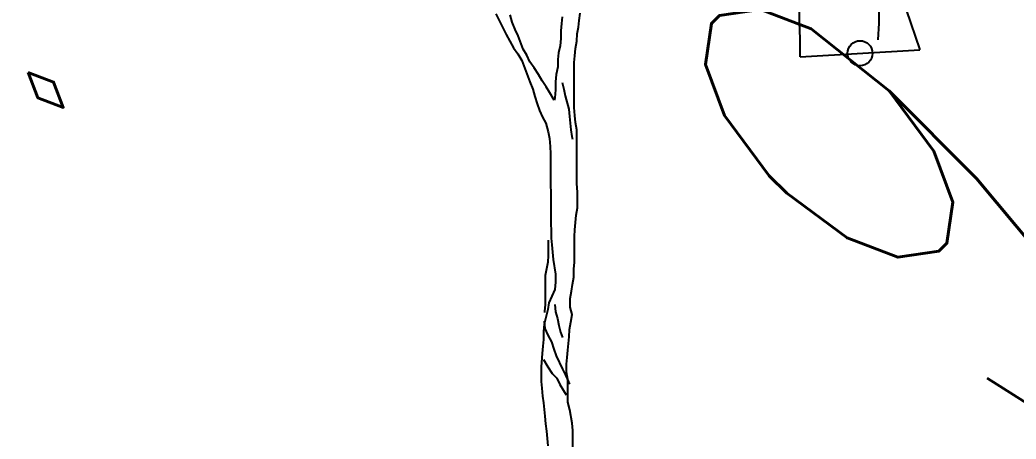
# Model space of a CAD drawing. Header units: millimetres. Extents: x 684983 to 685377, y 990360 to 990509.
# Drawn here: x 685068.109 to 685069.642, y 990427.193 to 990427.838 of the extents above; entities that cross this region are included whole.
import ezdxf

# ---------------------------------------------------------------- set-up
doc = ezdxf.new("R2010")
doc.units = ezdxf.units.MM
doc.layers.add('GRID LEVELS', color=7, linetype='Continuous', lineweight=13)
doc.layers.add('MAHAGONY', color=7, linetype='Continuous')
doc.layers.add('TEAK', color=7, linetype='Continuous')
doc.styles.get("Standard").update_dxf_attribs({"font": 'RomanS'})

# ---------------------------------------------------------------- blocks, each defined once
blk = doc.blocks.new('TREE30')
at = {"color": 15, "flags": 128}
for points in [[(0.0235, 0.3173), (0.0233, 0.6649), (0.0223, 0.677), (0.0183, 0.699), (0.0153, 0.712), (0.0153, 0.749), (0.0132, 0.761), (0.0132, 0.774), (0.0142, 0.785), (0.0152, 0.797), (0.0172, 0.8191), (0.0182, 0.8311), (0.0202, 0.8431), (0.0222, 0.8561), (0.0192, 0.8681), (0.0191, 0.8821), (0.0211, 0.8941), (0.0231, 0.9051), (0.0251, 0.9172), (0.0251, 0.9302), (0.0261, 0.9422), (0.0261, 0.9842), (0.027, 0.9952), (0.029, 1.0192), (0.031, 1.0313), (0.031, 1.0573), (0.03, 1.0713), (0.0299, 1.1594), (0.0279, 1.1714), (0.0269, 1.1834), (0.0259, 1.1964), (0.0258, 1.2705), (0.0268, 1.2815), (0.0278, 1.2935), (0.0298, 1.3055), (0.0308, 1.3175), (0.0327, 1.3285), (0.0337, 1.3395), (0.0357, 1.3515)], [(-0.0072, 1.2084), (-0.0142, 1.2204), (-0.0202, 1.2304), (-0.0272, 1.2404), (-0.0332, 1.2504), (-0.0403, 1.2614), (-0.0473, 1.2714), (-0.0523, 1.2824), (-0.0583, 1.2924), (-0.0663, 1.3144), (-0.0713, 1.3244), (-0.0764, 1.3364), (-0.0794, 1.3484)], [(0.0057, 1.3455), (0.0047, 1.3345), (0.0037, 1.3225), (0.0037, 1.3095), (0.0027, 1.2975), (-0.0002, 1.2864), (-0.0012, 1.2754), (-0.0012, 1.2634), (-0.0042, 1.2504), (-0.0052, 1.2384), (-0.0052, 1.2254), (-0.0062, 1.2124), (-0.0072, 1.2084)], [(-0.1034, 1.3504), (-0.0863, 1.3164), (-0.0743, 1.2944), (-0.0673, 1.2844), (-0.0603, 1.2734), (-0.0523, 1.2514), (-0.0472, 1.2384), (-0.0422, 1.2264), (-0.0392, 1.2144), (-0.0352, 1.2023), (-0.0312, 1.1913), (-0.0262, 1.1803), (-0.0212, 1.1703), (-0.0171, 1.1563), (-0.0151, 1.1453), (-0.0141, 1.1323), (-0.0131, 1.1203), (-0.013, 1.0052), (-0.012, 0.9942), (-0.012, 0.9812), (-0.011, 0.9702), (-0.0089, 0.9462), (-0.0049, 0.9221), (-0.0049, 0.9091), (-0.0059, 0.8971), (-0.0159, 0.8751), (-0.0179, 0.8641), (-0.0239, 0.84), (-0.0248, 0.828), (-0.0248, 0.815), (-0.0258, 0.804), (-0.0268, 0.792), (-0.0288, 0.77), (-0.0288, 0.746), (-0.0278, 0.735), (-0.0267, 0.7219), (-0.0247, 0.7109), (-0.0227, 0.6889), (-0.0217, 0.6759), (-0.0197, 0.6639), (-0.0177, 0.6399)], [(0.0058, 1.2374), (0.0088, 1.2264), (0.0108, 1.2154), (0.0169, 1.1934), (0.0179, 1.1814), (0.0199, 1.1594), (0.0219, 1.1484), (0.0229, 1.1443)], [(-0.017, 0.9782), (-0.017, 0.9531), (-0.0179, 0.9421), (-0.0219, 0.9201), (-0.0219, 0.8721), (-0.0229, 0.8611), (-0.0229, 0.8591)], [(-0.0059, 0.8721), (-0.0049, 0.8601), (-0.0018, 0.8491), (0.0002, 0.8381), (0.0032, 0.8271), (0.0062, 0.8181)], [(-0.0239, 0.8451), (-0.0228, 0.833), (-0.0178, 0.822), (-0.0118, 0.811), (-0.0078, 0.799), (-0.0038, 0.788), (0.0062, 0.766), (0.0113, 0.756), (0.0163, 0.745), (0.0183, 0.742)], [(-0.0248, 0.782), (-0.0178, 0.77), (-0.0108, 0.759), (-0.0028, 0.751), (0.0023, 0.741), (0.0083, 0.731), (0.0123, 0.724)]]:
    blk.add_lwpolyline(points, dxfattribs=at)
blk = doc.blocks.new('A$C25655A80')
for p, q in [((-0.0807, 0.0183), (-0.0807, 0.0712)), ((0.001, 0.0173), (0.001, 0.0346)), ((0.0289, 0.0307), (0.043, -0.0101)), ((-0.0798, 0.001), (-0.0807, 0.0183)), ((0, 0), (0.001, 0.0173)), ((-0.0798, -0.0172), (-0.0798, 0.001))]:
    blk.add_line(p, q)
blk = doc.blocks.new('TR')
blk.add_line((-0.0606, -0.0024, 1.3453), (0.0622, 0.0048, 1.3453))
blk.add_circle((0.0008, 0.0012, 1.3453), 0.0128)
blk.add_blockref('A$C25655A80', (0.0192, 0.0148, 1.3453))

msp = doc.modelspace()

# ---------------------------------------------------------------- block references
at = {"layer": 'MAHAGONY', "color": 7, "xscale": 0.9355958136093464, "yscale": 0.9355958136093464, "zscale": 0.9355958136093464}
msp.add_blockref('TREE30', (685068.938, 990426.584, 97.58), dxfattribs=at)
at = {"layer": 'TEAK', "xscale": 1.5, "yscale": 1.5, "zscale": 1.5}
msp.add_blockref('TR', (685069.401, 990427.785, 97.634), dxfattribs=at)

# ---------------------------------------------------------------- texts
at = {"layer": 'GRID LEVELS', "width": 0.5}
for s, p in [('97.553', (685069.63, 990427.1578, 97.5527)), ('97.61', (685067.63, 990427.1578, 97.6095))]:
    msp.add_text(s, height=0.8, rotation=45, dxfattribs=at).set_placement(p)

doc.saveas('drawing.dxf')
